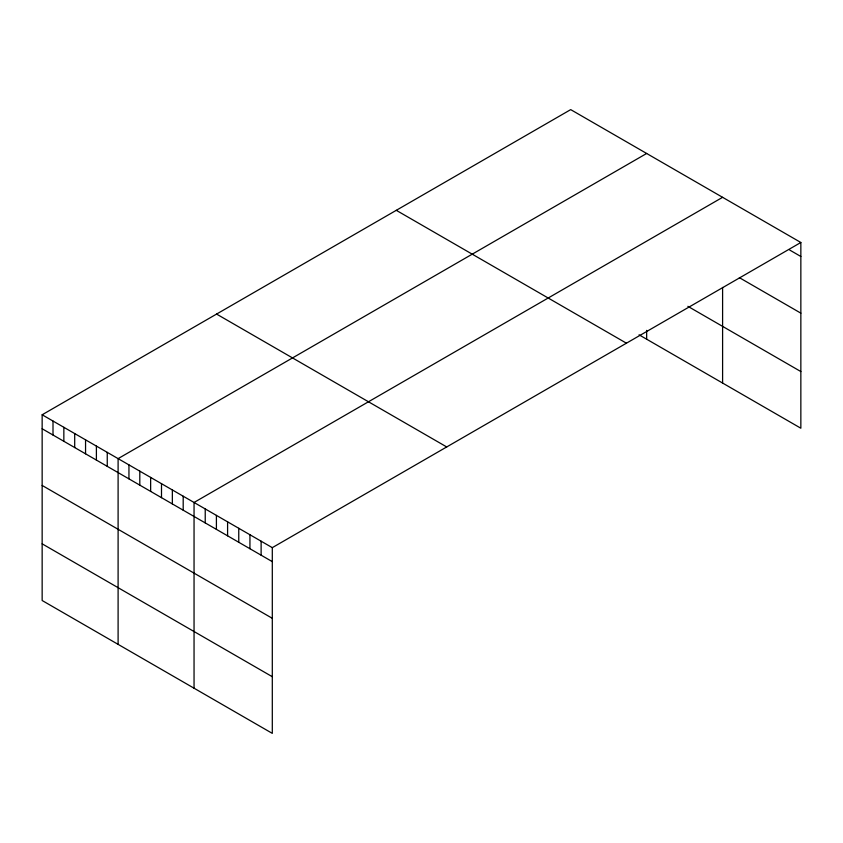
<?xml version="1.0" encoding="UTF-8"?>
<svg xmlns="http://www.w3.org/2000/svg" width="843" height="843" viewBox="0 0 843 843"><rect width="100%" height="100%" fill="white"/><g stroke="black" fill="none" stroke-linecap="round" stroke-linejoin="round"><path stroke-width="1.26" d="M42.15 414.777L272.3 547.655L272.3 733.378L42.15 600.511L42.15 414.777L570.7 109.622L800.85 242.489L800.85 428.223L639.057 334.819M646.655 153.468L118.104 458.624L118.104 644.358M722.599 197.315L194.048 502.47L194.048 688.204M272.3 547.655L800.85 242.489M789.67 250.023L800.85 256.483M739.364 277.663L800.85 313.153M687.877 306.325L800.85 371.552M396.284 210.318L626.433 343.196M216.567 314.07L446.716 446.948M42.15 428.76L272.3 561.638M42.15 485.442L272.3 618.309M42.15 543.83L272.3 676.708M722.599 287.442L722.599 383.049M646.655 330.382L646.655 339.202M261.119 541.195L261.119 555.179M249.939 534.747L249.939 548.73M238.759 528.287L238.759 542.27M227.589 521.838L227.589 535.821M216.409 515.379L216.409 529.372M205.228 508.93L205.228 522.913M183.194 496.211L183.194 510.194M172.351 489.941L172.351 503.935M161.498 483.682L161.498 497.665M150.644 477.412L150.644 491.406M139.801 471.153L139.801 485.136M128.947 464.883L128.947 478.877M107.251 452.364L107.251 466.348M96.397 446.095L96.397 460.078M85.554 439.835L85.554 453.819M74.7 433.565L74.7 447.559M63.847 427.306L63.847 441.289M53.004 421.036L53.004 435.03"/></g></svg>
